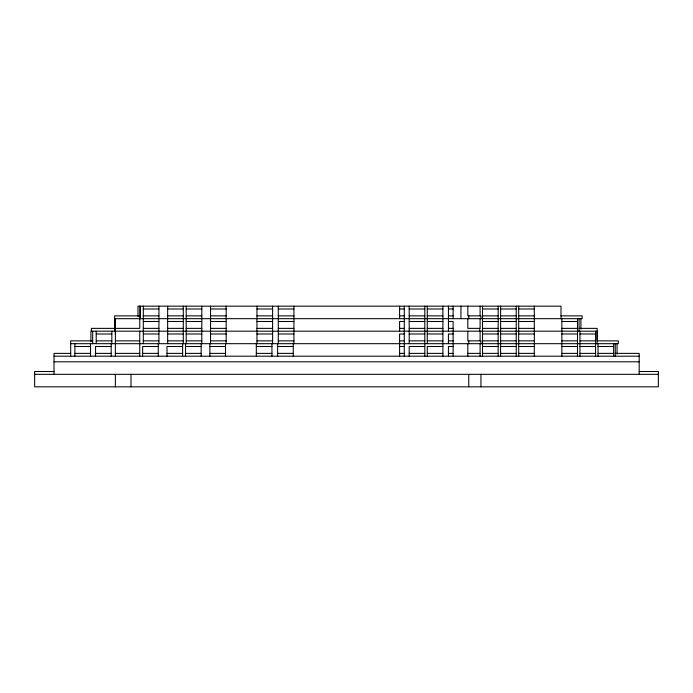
<?xml version="1.0" encoding="UTF-8"?>
<svg xmlns="http://www.w3.org/2000/svg" width="693" height="693" viewBox="0 0 693 693"><rect width="100%" height="100%" fill="white"/><g stroke="black" fill="none" stroke-linecap="round" stroke-linejoin="round"><path stroke-width="1.04" d="M115.376 333.991L115.376 328.369L139.761 328.369L139.761 306.167M143.295 343.685L143.295 306.167M158.931 343.685L158.931 306.167M167.654 343.685L167.654 306.167M183.29 343.685L183.29 306.167M186.183 343.685L186.183 306.167M201.81 343.685L201.81 306.167M210.542 343.685L210.542 306.167M226.169 343.685L226.169 306.167M256.964 343.685L256.964 306.167M272.6 343.685L272.6 306.167M278.291 343.685L278.291 306.167M293.919 343.685L293.919 306.167M409.191 343.685L409.191 306.167M424.826 356.193L424.826 306.167M427.278 343.685L427.278 306.167M442.905 356.193L442.905 306.167M453.118 356.193L453.118 321.491L448.432 321.491M467.818 318.676L467.818 328.369L480.102 328.369L480.102 318.676M482.519 356.193L482.519 306.167M498.154 356.193L498.154 306.167M500.606 356.193L500.606 306.167M516.233 356.193L516.233 306.167M518.685 356.193L518.685 306.167M534.312 356.193L534.312 306.167M561.867 356.193L561.867 318.676M577.503 356.193L577.503 318.676M143.295 308.983L158.931 308.983M167.654 308.983L183.29 308.983M186.183 308.983L201.81 308.983M210.542 308.983L226.169 308.983M256.964 308.983L272.6 308.983M278.291 308.983L293.919 308.983M399.592 308.983L404.279 308.983M409.191 308.983L424.826 308.983M427.278 308.983L442.905 308.983M448.432 308.983L453.118 308.983M482.519 308.983L498.154 308.983M500.606 308.983L516.233 308.983M518.685 308.983L534.312 308.983M139.761 315.861L114.657 315.861L114.657 331.185M143.295 315.861L158.931 315.861M167.654 315.861L183.29 315.861M186.183 315.861L201.81 315.861M210.542 315.861L226.169 315.861M256.964 315.861L272.6 315.861M278.291 315.861L293.919 315.861M399.592 315.861L404.279 315.861M409.191 315.861L424.826 315.861M427.278 315.861L442.905 315.861M448.432 315.861L453.118 315.861M482.519 315.861L498.154 315.861M500.606 315.861L516.233 315.861M518.685 315.861L534.312 315.861M561.001 315.861L582.163 315.861L582.163 318.676L114.657 318.676M143.295 321.491L158.931 321.491M167.654 321.491L183.29 321.491M186.183 321.491L201.81 321.491M210.542 321.491L226.169 321.491M256.964 321.491L272.6 321.491M278.291 321.491L293.919 321.491M404.279 321.491L399.592 321.491L399.592 331.185M409.191 321.491L424.826 321.491M427.278 321.491L442.905 321.491M482.519 321.491L498.154 321.491M500.606 321.491L516.233 321.491M518.685 321.491L534.312 321.491M561.867 321.491L577.503 321.491M114.657 328.369L91.372 328.369L91.372 331.185M143.295 328.369L158.931 328.369M167.654 328.369L183.29 328.369M186.183 328.369L201.81 328.369M210.542 328.369L226.169 328.369M256.964 328.369L272.6 328.369M278.291 328.369L293.919 328.369M399.592 328.369L404.279 328.369M409.191 328.369L424.826 328.369M427.278 328.369L442.905 328.369M448.432 328.369L453.118 328.369M482.519 328.369L498.154 328.369M500.606 328.369L516.233 328.369M518.685 328.369L534.312 328.369M561.867 328.369L577.503 328.369M579.088 328.369L597.167 328.369L597.167 343.685M96.214 333.991L111.842 333.991M143.295 333.991L158.931 333.991M167.654 333.991L183.29 333.991M186.183 333.991L201.81 333.991M210.542 333.991L226.169 333.991M256.964 333.991L272.6 333.991M278.291 333.991L293.919 333.991M404.279 333.991L399.592 333.991L399.592 356.193M409.191 333.991L424.826 333.991M427.278 333.991L442.905 333.991M453.118 333.991L448.432 333.991L448.432 343.685M482.519 333.991L498.154 333.991M500.606 333.991L516.233 333.991M518.685 333.991L534.312 333.991M561.867 333.991L577.503 333.991M579.954 333.991L595.582 333.991M92.68 340.869L70.703 340.869L70.703 356.193M96.214 340.869L111.842 340.869M115.376 340.869L139.761 340.869M143.295 340.869L158.931 340.869M167.654 340.869L183.29 340.869M186.183 340.869L201.81 340.869M210.542 340.869L226.169 340.869M256.964 340.869L272.6 340.869M278.291 340.869L293.919 340.869M399.592 340.869L404.279 340.869M409.191 340.869L424.826 340.869M427.278 340.869L442.905 340.869M448.432 340.869L453.118 340.869M482.519 340.869L498.154 340.869M500.606 340.869L516.233 340.869M518.685 340.869L534.312 340.869M561.867 340.869L577.503 340.869M579.954 340.869L595.582 340.869M70.703 343.685L618.329 343.685L618.329 340.869L597.167 340.869L597.167 331.185L90.913 331.185L90.913 341.606M74.896 346.5L90.523 346.5M111.192 346.5L95.556 346.5L95.556 356.193M158.273 346.5L142.637 346.5L142.637 356.193M182.631 346.5L167.004 346.5L167.004 356.193M185.525 346.5L201.152 346.5M209.884 346.5L225.52 346.5M256.315 346.5L271.942 346.5M277.633 346.5L293.26 346.5M399.592 346.5L404.279 346.5M424.826 346.5L409.191 346.5L409.191 356.193M442.905 346.5L427.278 346.5L427.278 356.193M453.118 346.5L448.432 346.5L448.432 356.193M482.519 346.5L498.154 346.5M500.606 346.5L516.233 346.5M518.685 346.5L534.312 346.5M561.867 346.5L577.503 346.5M579.954 346.5L595.582 346.5M598.033 346.5L613.66 346.5M70.703 353.378L54.011 353.378L54.011 374.324M74.896 353.378L90.523 353.378M95.556 353.378L111.192 353.378M115.376 353.378L139.761 353.378M142.637 353.378L158.273 353.378M167.004 353.378L182.631 353.378M185.525 353.378L201.152 353.378M209.884 353.378L225.52 353.378M256.315 353.378L271.942 353.378M277.633 353.378L293.26 353.378M399.592 353.378L404.279 353.378M409.191 353.378L424.826 353.378M427.278 353.378L442.905 353.378M448.432 353.378L453.118 353.378M467.818 353.378L480.102 353.378M482.519 353.378L498.154 353.378M500.606 353.378L516.233 353.378M518.685 353.378L534.312 353.378M561.867 353.378L577.503 353.378M579.954 353.378L595.582 353.378M598.033 353.378L613.66 353.378M615.245 353.378L639.189 353.378L639.189 374.324M54.011 356.193L639.189 356.193M54.011 361.815L639.189 361.815M54.011 371.509L34.65 371.509L34.65 386.833L658.35 386.833L658.35 371.509L639.189 371.509M34.65 374.324L658.35 374.324M617.065 343.685L617.065 354.106M615.245 343.685L615.245 356.193M613.66 343.685L613.66 356.193M598.033 343.685L598.033 356.193M595.582 331.185L595.582 356.193M580.899 318.676L580.899 329.097M579.954 331.185L579.954 356.193M579.088 318.676L579.088 331.185M561.001 318.676L561.001 306.167L137.994 306.167L137.994 316.588M480.942 318.676L480.942 315.861L467.818 315.861L467.818 306.167M480.942 343.685L480.942 340.869L467.818 340.869L467.818 331.185M480.942 374.324L480.942 386.833M480.102 306.167L480.102 315.861M480.102 331.185L480.102 340.869M480.102 343.685L480.102 356.193M479.721 328.369L479.721 331.185M468.745 315.861L468.745 318.676M468.745 340.869L468.745 343.685M468.745 374.324L468.745 386.833M467.818 343.685L467.818 356.193M460.932 306.167L460.932 318.676M453.118 306.167L453.118 318.676M448.432 306.167L448.432 331.185M404.279 306.167L404.279 356.193M399.592 306.167L399.592 318.676M293.26 343.685L293.26 356.193M277.633 343.685L277.633 356.193M271.942 343.685L271.942 356.193M256.315 343.685L256.315 356.193M225.52 343.685L225.52 356.193M209.884 343.685L209.884 356.193M201.152 343.685L201.152 356.193M185.525 343.685L185.525 356.193M182.631 343.685L182.631 356.193M158.273 343.685L158.273 356.193M140.48 306.167L140.48 318.676M139.761 331.185L139.761 356.193M131.012 374.324L131.012 386.833M115.376 318.676L115.376 329.097M115.376 331.185L115.376 356.193M115.376 374.324L115.376 386.833M111.842 331.185L111.842 343.685M111.192 343.685L111.192 356.193M96.214 331.185L96.214 343.685M92.68 331.185L92.68 343.685M90.523 343.685L90.523 356.193M74.896 343.685L74.896 356.193"/></g></svg>
